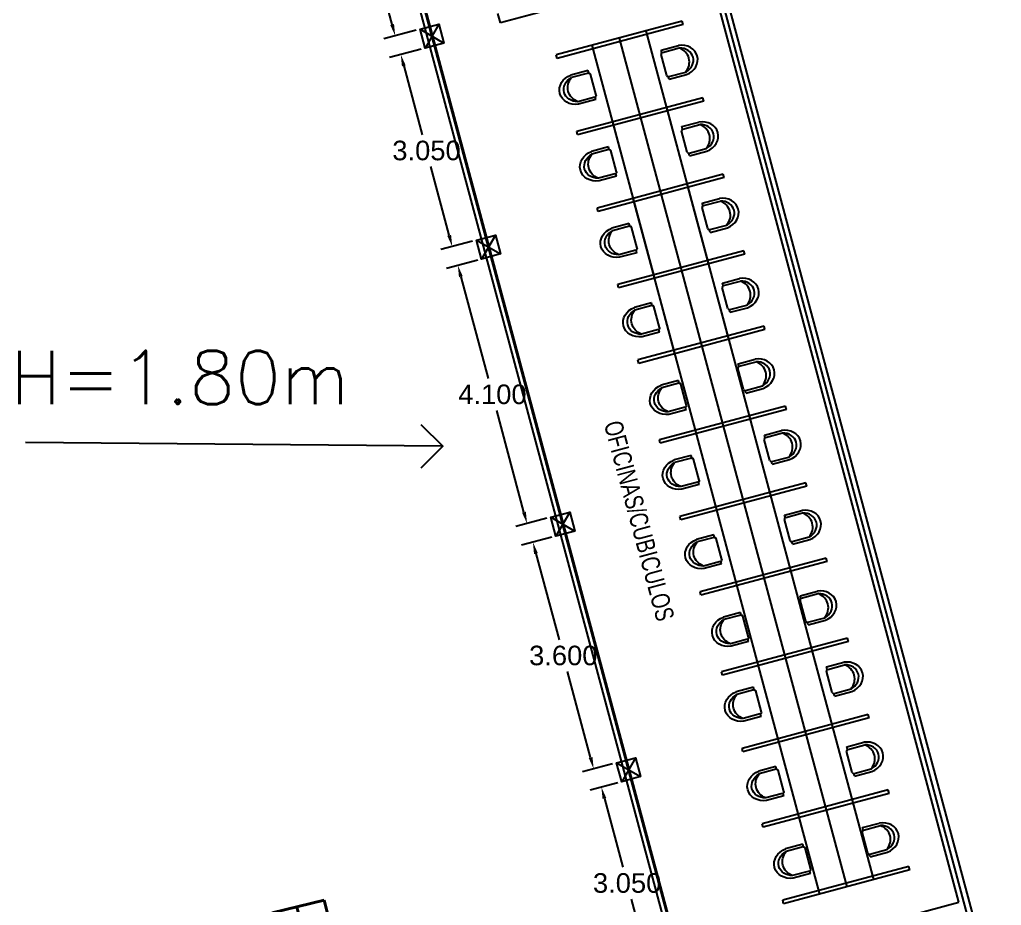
# Model space of a CAD drawing. Header units: millimetres. Extents: x 2348.9 to 2410.1, y 1655.7 to 1718.5.
# Drawn here: x 2376.11 to 2391.16, y 1685.93 to 1699.52 of the extents above; entities that cross this region are included whole.
import ezdxf

# ---------------------------------------------------------------- set-up
doc = ezdxf.new("R2010")
doc.units = ezdxf.units.MM
doc.styles.add('ARRAY BASE$0$STYLE1', font='swissc.ttf', dxfattribs={"width": 0.9})
doc.styles.get("Standard").update_dxf_attribs({"font": 'arial.ttf'})
doc.styles.add('TEXTOS', font='romans.shx')
doc.dimstyles.get("Standard").update_dxf_attribs({"dimtxt": 0.18, "dimasz": 0.18, "dimexe": 0.18, "dimexo": 0.0625, "dimgap": 0.09, "dimtad": 0, "dimtih": 1, "dimtoh": 1, "dimdec": 4, "dimzin": 0, "dimdsep": 46, "dimtxsty": 'Standard', "dimcen": 0.09, "dimadec": 0, "dimazin": 0, "dimtfac": 1, "dimtdec": 4, "dimtofl": 0, "dimtmove": 0, "dimatfit": 3, "dimfxl": 1, "dimtolj": 1, "dimtzin": 0, "dimarcsym": 0})

# ---------------------------------------------------------------- blocks, each defined once
blk = doc.blocks.new('*D34')
at = {"color": 0, "lineweight": -2, "transparency": 16777216}
for p, q in [((2381.207, 1703.011), (2380.713, 1702.878)), ((2380.934, 1702.751), (2381.312, 1701.34)), ((2381.82, 1699.443), (2381.442, 1700.854)), ((2382.187, 1699.355), (2381.693, 1699.222))]:
    blk.add_line(p, q, dxfattribs=at)
at = {"color": 0, "transparency": 16777216}
for points in [[(2380.963, 1702.759), (2380.905, 1702.743), (2380.887, 1702.925)], [(2381.849, 1699.451), (2381.791, 1699.435), (2381.867, 1699.269)]]:
    blk.add_solid(points, dxfattribs=at)
at = {"layer": 'Defpoints', "color": 0, "transparency": 16777216}
for p in [(2381.268, 1703.027), (2381.867, 1699.269), (2382.247, 1699.371)]:
    blk.add_point(p, dxfattribs=at)
at = {"color": 0, "transparency": 16777216, "insert": (2381.377, 1701.097), "char_height": 0.3, "attachment_point": 5}
blk.add_mtext('\\A1;3.785', dxfattribs=at)
blk = doc.blocks.new('*D35')
at = {"color": 0, "lineweight": -2, "transparency": 16777216}
for p, q in [((2382.265, 1699.065), (2381.779, 1698.935)), ((2381.999, 1698.807), (2382.282, 1697.752)), ((2382.695, 1696.209), (2382.412, 1697.265)), ((2383.054, 1696.119), (2382.568, 1695.989))]:
    blk.add_line(p, q, dxfattribs=at)
at = {"color": 0, "transparency": 16777216}
for points in [[(2382.028, 1698.815), (2381.97, 1698.8), (2381.953, 1698.981)], [(2382.724, 1696.217), (2382.666, 1696.201), (2382.742, 1696.035)]]:
    blk.add_solid(points, dxfattribs=at)
at = {"layer": 'Defpoints', "color": 0, "transparency": 16777216}
for p in [(2382.325, 1699.081), (2383.114, 1696.135), (2382.742, 1696.035)]:
    blk.add_point(p, dxfattribs=at)
at = {"color": 0, "transparency": 16777216, "insert": (2382.347, 1697.508), "char_height": 0.3, "attachment_point": 5}
blk.add_mtext('\\A1;3.050', dxfattribs=at)
blk = doc.blocks.new('*D36')
at = {"color": 0, "lineweight": -2, "transparency": 16777216}
for p, q in [((2383.132, 1695.829), (2382.654, 1695.701)), ((2382.874, 1695.574), (2383.293, 1694.011)), ((2383.842, 1691.961), (2383.424, 1693.524)), ((2384.193, 1691.869), (2383.715, 1691.741))]:
    blk.add_line(p, q, dxfattribs=at)
at = {"color": 0, "transparency": 16777216}
for points in [[(2382.903, 1695.582), (2382.845, 1695.566), (2382.828, 1695.748)], [(2383.871, 1691.969), (2383.813, 1691.953), (2383.889, 1691.787)]]:
    blk.add_solid(points, dxfattribs=at)
at = {"layer": 'Defpoints', "color": 0, "transparency": 16777216}
for p in [(2383.192, 1695.845), (2384.253, 1691.885), (2383.889, 1691.787)]:
    blk.add_point(p, dxfattribs=at)
at = {"color": 0, "transparency": 16777216, "insert": (2383.358, 1693.768), "char_height": 0.3, "attachment_point": 5}
blk.add_mtext('\\A1;4.100', dxfattribs=at)
blk = doc.blocks.new('*D37')
at = {"color": 0, "lineweight": -2, "transparency": 16777216}
for p, q in [((2384.271, 1691.579), (2383.805, 1691.454)), ((2384.025, 1691.327), (2384.38, 1690.005)), ((2384.864, 1688.197), (2384.51, 1689.519)), ((2385.202, 1688.102), (2384.737, 1687.977))]:
    blk.add_line(p, q, dxfattribs=at)
at = {"color": 0, "transparency": 16777216}
for points in [[(2384.054, 1691.335), (2383.996, 1691.319), (2383.979, 1691.501)], [(2384.893, 1688.205), (2384.835, 1688.19), (2384.911, 1688.024)]]:
    blk.add_solid(points, dxfattribs=at)
at = {"layer": 'Defpoints', "color": 0, "transparency": 16777216}
for p in [(2384.331, 1691.595), (2385.263, 1688.118), (2384.911, 1688.024)]:
    blk.add_point(p, dxfattribs=at)
at = {"color": 0, "transparency": 16777216, "insert": (2384.445, 1689.762), "char_height": 0.3, "attachment_point": 5}
blk.add_mtext('\\A1;3.600', dxfattribs=at)
blk = doc.blocks.new('*D38')
at = {"color": 0, "lineweight": -2, "transparency": 16777216}
for p, q in [((2385.28, 1687.812), (2384.855, 1687.698)), ((2385.075, 1687.571), (2385.358, 1686.515)), ((2385.772, 1684.972), (2385.489, 1686.028)), ((2386.069, 1684.866), (2385.644, 1684.752))]:
    blk.add_line(p, q, dxfattribs=at)
at = {"color": 0, "transparency": 16777216}
for points in [[(2385.104, 1687.579), (2385.047, 1687.563), (2385.029, 1687.745)], [(2385.801, 1684.98), (2385.743, 1684.965), (2385.818, 1684.799)]]:
    blk.add_solid(points, dxfattribs=at)
at = {"layer": 'Defpoints', "color": 0, "transparency": 16777216}
for p in [(2385.34, 1687.828), (2385.818, 1684.799), (2386.13, 1684.882)]:
    blk.add_point(p, dxfattribs=at)
at = {"color": 0, "transparency": 16777216, "insert": (2385.424, 1686.272), "char_height": 0.3, "attachment_point": 5}
blk.add_mtext('\\A1;3.050', dxfattribs=at)

msp = doc.modelspace()

# ---------------------------------------------------------------- linework, layer by layer
at = {"color": 5, "lineweight": 25}
msp.add_line((2384.9502, 1707.3162), (2398.7767, 1655.7466), dxfattribs=at)
at = {"color": 6, "ltscale": 2}
for p, q in [((2395.2759, 1668.4907), (2384.8972, 1707.2243)), ((2386.3134, 1684.776), (2380.587, 1706.1471))]:
    msp.add_line(p, q, dxfattribs=at)
at = {"color": 5, "ltscale": 2}
for p, q in [((2380.5146, 1706.1277), (2386.2021, 1684.9014)), ((2390.5123, 1685.9787), (2385.8536, 1703.3654)), ((2386.6688, 1700.3227), (2383.4803, 1699.4683))]:
    msp.add_line(p, q, dxfattribs=at)
at = {"color": 4, "ltscale": 2}
for p, q in [((2380.6579, 1705.8555), (2386.2678, 1684.919)), ((2380.6714, 1705.8591), (2386.2813, 1684.9227))]:
    msp.add_line(p, q, dxfattribs=at)
at = {"color": 5}
for p, q in [((2383.4803, 1699.4683), (2383.4415, 1699.6132)), ((2387.3238, 1685.1243), (2390.5123, 1685.9787))]:
    msp.add_line(p, q, dxfattribs=at)
at = {"color": 7, "ltscale": 2}
for p, q in [((2386.2698, 1699.4938), (2384.3359, 1698.9756)), ((2386.2838, 1699.4416), (2384.3499, 1698.9234)), ((2386.6703, 1695.7887), (2385.7173, 1699.3457)), ((2385.8415, 1695.5667), (2384.8884, 1699.1236)), ((2385.3028, 1699.2347), (2387.8383, 1689.7724)), ((2386.5844, 1698.3196), (2384.6505, 1697.8014)), ((2386.5984, 1698.2675), (2384.6645, 1697.7493)), ((2386.985, 1694.6146), (2386.0319, 1698.1716)), ((2386.1561, 1694.3925), (2385.2031, 1697.9495)), ((2386.899, 1697.1455), (2384.9651, 1696.6273)), ((2386.913, 1697.0933), (2384.9791, 1696.5751)), ((2387.2996, 1693.4404), (2386.3465, 1696.9974)), ((2386.4708, 1693.2184), (2385.5177, 1696.7753)), ((2387.2136, 1695.9713), (2385.2797, 1695.4531)), ((2387.2276, 1695.9192), (2385.2937, 1695.401)), ((2387.5235, 1694.8148), (2385.5896, 1694.2966)), ((2387.5375, 1694.7626), (2385.6036, 1694.2445)), ((2387.8521, 1693.5885), (2385.9182, 1693.0703)), ((2387.8661, 1693.5363), (2385.9322, 1693.0181)), ((2388.2527, 1689.8835), (2387.2996, 1693.4404)), ((2387.4238, 1689.6614), (2386.4708, 1693.2184)), ((2388.1667, 1692.4143), (2386.2328, 1691.8962)), ((2388.1807, 1692.3622), (2386.2468, 1691.844)), ((2388.4766, 1691.2578), (2386.5427, 1690.7396)), ((2388.4906, 1691.2057), (2386.5567, 1690.6875)), ((2388.8052, 1690.0315), (2386.8713, 1689.5133)), ((2388.8192, 1689.9793), (2386.8853, 1689.4612)), ((2387.8383, 1689.7724), (2388.7913, 1686.2154)), ((2389.2057, 1686.3265), (2388.2527, 1689.8835)), ((2388.3769, 1686.1044), (2387.4238, 1689.6614)), ((2389.1198, 1688.8574), (2387.1859, 1688.3392)), ((2389.1338, 1688.8052), (2387.1999, 1688.287)), ((2389.4297, 1687.7009), (2387.4958, 1687.1827)), ((2389.4437, 1687.6487), (2387.5098, 1687.1305)), ((2389.7443, 1686.5267), (2387.8104, 1686.0085)), ((2389.7583, 1686.4745), (2387.8244, 1685.9563))]:
    msp.add_line(p, q, dxfattribs=at)
for p, q in [((2386.2838, 1699.4416), (2386.2698, 1699.4938)), ((2384.3499, 1698.9234), (2384.3359, 1698.9756)), ((2386.5984, 1698.2675), (2386.5844, 1698.3196)), ((2384.6645, 1697.7493), (2384.6505, 1697.8014)), ((2386.913, 1697.0933), (2386.899, 1697.1455)), ((2384.9791, 1696.5751), (2384.9651, 1696.6273)), ((2387.2276, 1695.9192), (2387.2136, 1695.9713)), ((2385.2937, 1695.401), (2385.2797, 1695.4531)), ((2387.5375, 1694.7626), (2387.5235, 1694.8148)), ((2385.6036, 1694.2445), (2385.5896, 1694.2966)), ((2387.8661, 1693.5363), (2387.8521, 1693.5885)), ((2376.1949, 1693.0336), (2382.5886, 1692.98)), ((2385.9322, 1693.0181), (2385.9182, 1693.0703)), ((2388.1807, 1692.3622), (2388.1667, 1692.4143)), ((2386.2468, 1691.844), (2386.2328, 1691.8962)), ((2388.4906, 1691.2057), (2388.4766, 1691.2578)), ((2386.5567, 1690.6875), (2386.5427, 1690.7396)), ((2388.8192, 1689.9793), (2388.8052, 1690.0315)), ((2386.8853, 1689.4612), (2386.8713, 1689.5133)), ((2389.1338, 1688.8052), (2389.1198, 1688.8574)), ((2387.1999, 1688.287), (2387.1859, 1688.3392)), ((2389.4437, 1687.6487), (2389.4297, 1687.7009)), ((2387.5098, 1687.1305), (2387.4958, 1687.1827)), ((2389.7583, 1686.4745), (2389.7443, 1686.5267)), ((2387.8244, 1685.9563), (2387.8104, 1686.0085))]:
    msp.add_line(p, q)
at = {"color": 7}
for p, q in [((2385.9479, 1699.0506), (2386.2109, 1699.121)), ((2386.0314, 1698.6594), (2385.9446, 1698.9833)), ((2385.9586, 1699.0107), (2385.9479, 1699.0506)), ((2385.9642, 1699.0126), (2386.2243, 1699.0823)), ((2384.8246, 1698.7383), (2384.5617, 1698.6679)), ((2384.8295, 1698.6973), (2384.5694, 1698.6276)), ((2384.8353, 1698.6984), (2384.8246, 1698.7383)), ((2384.9479, 1698.3578), (2384.8611, 1698.6818)), ((2386.0629, 1698.6439), (2386.323, 1698.7136)), ((2386.0679, 1698.6028), (2386.3336, 1698.674)), ((2386.0679, 1698.6028), (2386.0573, 1698.6423)), ((2384.9283, 1698.3286), (2384.6682, 1698.2589)), ((2384.9446, 1698.2906), (2384.6788, 1698.2194)), ((2384.9446, 1698.2906), (2384.934, 1698.3301)), ((2386.2625, 1697.8764), (2386.5255, 1697.9469)), ((2386.2788, 1697.8384), (2386.5389, 1697.9081)), ((2386.346, 1697.4852), (2386.2592, 1697.8092)), ((2386.2732, 1697.8365), (2386.2625, 1697.8764)), ((2385.1392, 1697.5642), (2384.8763, 1697.4937)), ((2385.1442, 1697.5231), (2384.8841, 1697.4534)), ((2385.1499, 1697.5243), (2385.1392, 1697.5642)), ((2385.2625, 1697.1837), (2385.1757, 1697.5076)), ((2386.3825, 1697.4287), (2386.3719, 1697.4682)), ((2386.3776, 1697.4697), (2386.6377, 1697.5394)), ((2386.3825, 1697.4287), (2386.6482, 1697.4999)), ((2385.2429, 1697.1544), (2384.9828, 1697.0847)), ((2385.2592, 1697.1164), (2385.2486, 1697.1559)), ((2385.2592, 1697.1164), (2384.9934, 1697.0452)), ((2386.5771, 1696.7023), (2386.8401, 1696.7727)), ((2386.5878, 1696.6624), (2386.5771, 1696.7023)), ((2386.5934, 1696.6643), (2386.8535, 1696.734)), ((2386.6606, 1696.3111), (2386.5738, 1696.635)), ((2385.4538, 1696.39), (2385.1909, 1696.3196)), ((2385.4645, 1696.3501), (2385.4538, 1696.39)), ((2385.4588, 1696.349), (2385.1987, 1696.2793)), ((2385.5771, 1696.0095), (2385.4903, 1696.3335)), ((2386.6971, 1696.2545), (2386.6865, 1696.2941)), ((2386.6922, 1696.2956), (2386.9523, 1696.3653)), ((2386.6971, 1696.2545), (2386.9629, 1696.3258)), ((2385.5576, 1695.9803), (2385.2975, 1695.9106)), ((2385.5738, 1695.9423), (2385.308, 1695.8711)), ((2385.5738, 1695.9423), (2385.5632, 1695.9818)), ((2386.8865, 1695.4753), (2387.1494, 1695.5458)), ((2386.9027, 1695.4373), (2387.1628, 1695.507)), ((2386.9699, 1695.0841), (2386.8831, 1695.4081)), ((2386.8972, 1695.4354), (2386.8865, 1695.4753)), ((2385.7994, 1695.1728), (2385.5365, 1695.1023)), ((2385.8043, 1695.1317), (2385.5442, 1695.062)), ((2385.8101, 1695.1329), (2385.7994, 1695.1728)), ((2385.9227, 1694.7923), (2385.8359, 1695.1162)), ((2387.0065, 1695.0276), (2386.9959, 1695.0671)), ((2387.0015, 1695.0686), (2387.2616, 1695.1383)), ((2387.0065, 1695.0276), (2387.2722, 1695.0988)), ((2385.9031, 1694.763), (2385.643, 1694.6933)), ((2385.9194, 1694.725), (2385.9088, 1694.7645)), ((2385.9194, 1694.725), (2385.6536, 1694.6538)), ((2387.1257, 1694.2375), (2387.3886, 1694.308)), ((2387.2091, 1693.8464), (2387.1223, 1694.1703)), ((2387.1364, 1694.1976), (2387.1257, 1694.2375)), ((2387.1419, 1694.1995), (2387.402, 1694.2692)), ((2386.2112, 1693.9812), (2385.9482, 1693.9108)), ((2386.2218, 1693.9413), (2386.2112, 1693.9812)), ((2386.2161, 1693.9402), (2385.956, 1693.8705)), ((2386.3345, 1693.6007), (2386.2477, 1693.9247)), ((2387.2456, 1693.7898), (2387.2351, 1693.8293)), ((2387.2407, 1693.8308), (2387.5008, 1693.9005)), ((2387.2456, 1693.7898), (2387.5114, 1693.861)), ((2386.3149, 1693.5715), (2386.0548, 1693.5018)), ((2386.3311, 1693.5335), (2386.0654, 1693.4623)), ((2386.3311, 1693.5335), (2386.3205, 1693.573)), ((2387.6137, 1692.7541), (2387.5269, 1693.0781)), ((2387.5302, 1693.1453), (2387.7932, 1693.2158)), ((2387.5409, 1693.1054), (2387.5302, 1693.1453)), ((2387.5465, 1693.1073), (2387.8066, 1693.177)), ((2386.4069, 1692.833), (2386.144, 1692.7626)), ((2386.4119, 1692.792), (2386.1518, 1692.7223)), ((2386.4176, 1692.7931), (2386.4069, 1692.833)), ((2386.5302, 1692.4525), (2386.4434, 1692.7765)), ((2387.6453, 1692.7386), (2387.9054, 1692.8083)), ((2387.6502, 1692.6976), (2387.6396, 1692.7371)), ((2387.6502, 1692.6976), (2387.9159, 1692.7688)), ((2386.5107, 1692.4233), (2386.2506, 1692.3536)), ((2386.5269, 1692.3853), (2386.2611, 1692.3141)), ((2386.5269, 1692.3853), (2386.5163, 1692.4248)), ((2387.8396, 1691.9183), (2388.1025, 1691.9888)), ((2387.8503, 1691.8784), (2387.8396, 1691.9183)), ((2387.8558, 1691.8803), (2388.1159, 1691.95)), ((2387.923, 1691.5272), (2387.8362, 1691.8511)), ((2386.7525, 1691.6158), (2386.4895, 1691.5453)), ((2386.7574, 1691.5748), (2386.4973, 1691.5051)), ((2386.7632, 1691.5759), (2386.7525, 1691.6158)), ((2387.9546, 1691.5116), (2388.2147, 1691.5813)), ((2386.8758, 1691.2353), (2386.789, 1691.5592)), ((2387.9595, 1691.4706), (2387.949, 1691.5101)), ((2387.9595, 1691.4706), (2388.2253, 1691.5418)), ((2386.8562, 1691.206), (2386.5961, 1691.1363)), ((2386.8725, 1691.168), (2386.6067, 1691.0968)), ((2386.8725, 1691.168), (2386.8619, 1691.2076)), ((2388.0788, 1690.6805), (2388.3417, 1690.751)), ((2388.0895, 1690.6407), (2388.0788, 1690.6805)), ((2388.095, 1690.6426), (2388.3551, 1690.7122)), ((2388.1622, 1690.2894), (2388.0754, 1690.6133)), ((2387.1642, 1690.4242), (2386.9013, 1690.3538)), ((2387.1692, 1690.3832), (2386.9091, 1690.3135)), ((2387.1749, 1690.3843), (2387.1642, 1690.4242)), ((2387.2876, 1690.0437), (2387.2008, 1690.3677)), ((2388.1987, 1690.2328), (2388.1881, 1690.2723)), ((2388.1938, 1690.2738), (2388.4539, 1690.3435)), ((2388.1987, 1690.2328), (2388.4645, 1690.304)), ((2387.268, 1690.0145), (2387.0079, 1689.9448)), ((2387.2842, 1689.9765), (2387.0185, 1689.9053)), ((2387.2842, 1689.9765), (2387.2736, 1690.016)), ((2388.4833, 1689.5883), (2388.7463, 1689.6588)), ((2388.4996, 1689.5503), (2388.7597, 1689.62)), ((2388.5668, 1689.1971), (2388.48, 1689.5211)), ((2388.494, 1689.5484), (2388.4833, 1689.5883)), ((2387.36, 1689.2761), (2387.0971, 1689.2056)), ((2387.3649, 1689.235), (2387.1048, 1689.1653)), ((2387.3707, 1689.2362), (2387.36, 1689.2761)), ((2387.4833, 1688.8956), (2387.3965, 1689.2195)), ((2388.6033, 1689.1406), (2388.5927, 1689.1801)), ((2388.5984, 1689.1816), (2388.8585, 1689.2513)), ((2388.6033, 1689.1406), (2388.869, 1689.2118)), ((2387.4637, 1688.8663), (2387.2036, 1688.7966)), ((2387.48, 1688.8283), (2387.4694, 1688.8678)), ((2387.48, 1688.8283), (2387.2142, 1688.7571)), ((2388.7927, 1688.3614), (2389.0556, 1688.4318)), ((2388.8761, 1687.9702), (2388.7893, 1688.2941)), ((2388.8034, 1688.3215), (2388.7927, 1688.3614)), ((2388.8089, 1688.3234), (2389.069, 1688.3931)), ((2387.7056, 1688.0588), (2387.4426, 1687.9883)), ((2387.7105, 1688.0178), (2387.4504, 1687.9481)), ((2387.7163, 1688.0189), (2387.7056, 1688.0588)), ((2387.8289, 1687.6783), (2387.7421, 1688.0022)), ((2388.9077, 1687.9546), (2389.1678, 1688.0243)), ((2388.9126, 1687.9136), (2389.1784, 1687.9848)), ((2388.9126, 1687.9136), (2388.902, 1687.9531)), ((2387.8093, 1687.6491), (2387.5492, 1687.5794)), ((2387.8256, 1687.6111), (2387.5598, 1687.5399)), ((2387.8256, 1687.6111), (2387.815, 1687.6506)), ((2389.1153, 1686.7324), (2389.0285, 1687.0563)), ((2389.0319, 1687.1236), (2389.2948, 1687.194)), ((2389.0425, 1687.0837), (2389.0319, 1687.1236)), ((2389.0481, 1687.0856), (2389.3082, 1687.1553)), ((2388.1173, 1686.8673), (2387.8544, 1686.7968)), ((2388.1223, 1686.8262), (2387.8622, 1686.7565)), ((2388.128, 1686.8274), (2388.1173, 1686.8673)), ((2388.2407, 1686.4868), (2388.1539, 1686.8107)), ((2389.1469, 1686.7169), (2389.407, 1686.7866)), ((2389.1518, 1686.6758), (2389.1412, 1686.7153)), ((2389.1518, 1686.6758), (2389.4176, 1686.747)), ((2388.2211, 1686.4575), (2387.961, 1686.3878)), ((2388.2373, 1686.4195), (2388.2267, 1686.459)), ((2388.2373, 1686.4195), (2387.9716, 1686.3483))]:
    msp.add_line(p, q, dxfattribs=at)
at = {"color": 1}
for points in [[(2382.5372, 1699.4486), (2382.6148, 1699.1588), (2382.325, 1699.0811), (2382.2474, 1699.3709), (2382.5372, 1699.4486), (2382.325, 1699.0811), (2382.2474, 1699.3709), (2382.6148, 1699.1588)], [(2383.4042, 1696.2127), (2383.4819, 1695.9229), (2383.1921, 1695.8453), (2383.1144, 1696.1351), (2383.4042, 1696.2127), (2383.1921, 1695.8453), (2383.1144, 1696.1351), (2383.4819, 1695.9229)], [(2384.543, 1691.9626), (2384.6207, 1691.6729), (2384.3309, 1691.5952), (2384.2532, 1691.885), (2384.543, 1691.9626), (2384.3309, 1691.5952), (2384.2532, 1691.885), (2384.6207, 1691.6729)], [(2385.5524, 1688.1955), (2385.6301, 1687.9058), (2385.3403, 1687.8281), (2385.2626, 1688.1179), (2385.5524, 1688.1955), (2385.3403, 1687.8281), (2385.2626, 1688.1179), (2385.6301, 1687.9058)]]:
    msp.add_lwpolyline(points, dxfattribs=at)
msp.add_lwpolyline([(2382.2599, 1693.3086), (2382.5953, 1692.9732), (2382.2599, 1692.6379)])
at = {"color": 7}
for centre, major_axis, start_param, end_param in [((2386.2421, 1698.8893), (-0.2576, -0.069), 1.6938333, 4.6002849), ((2385.9701, 1698.9902), (-0.0256, -0.0069), 4.712389, 6.2831853), ((2386.2162, 1698.8825), (-0.2184, -0.0585), 1.8369413, 4.446244), ((2386.0964, 1698.8504), (-0.2753, -0.0738), 2.2702475, 4.0129378), ((2386.0569, 1698.6662), (-0.0256, -0.0069), 0, 1.5707963), ((2386.5567, 1697.7151), (-0.2576, -0.069), 1.6938333, 4.6002849), ((2386.5308, 1697.7084), (-0.2184, -0.0585), 1.8369413, 4.446244), ((2386.411, 1697.6763), (-0.2753, -0.0738), 2.2702475, 4.0129378), ((2386.2848, 1697.816), (-0.0256, -0.0069), 4.712389, 6.2831853), ((2386.3716, 1697.4921), (-0.0256, -0.0069), 0, 1.5707963), ((2386.8713, 1696.541), (-0.2576, -0.069), 1.6938333, 4.6002849), ((2386.8454, 1696.5342), (-0.2184, -0.0585), 1.8369413, 4.446244), ((2386.7256, 1696.5021), (-0.2753, -0.0738), 2.2702475, 4.0129378), ((2386.5994, 1696.6419), (-0.0256, -0.0069), 4.712389, 6.2831853), ((2386.6862, 1696.318), (-0.0256, -0.0069), 0, 1.5707963), ((2387.1806, 1695.314), (-0.2576, -0.069), 1.6938333, 4.6002849), ((2387.1548, 1695.3073), (-0.2184, -0.0585), 1.8369413, 4.446244), ((2387.035, 1695.2752), (-0.2753, -0.0738), 2.2702475, 4.0129378), ((2386.9087, 1695.4149), (-0.0256, -0.0069), 4.712389, 6.2831853), ((2386.9955, 1695.091), (-0.0256, -0.0069), 0, 1.5707963), ((2387.4198, 1694.0763), (-0.2576, -0.069), 1.6938333, 4.6002849), ((2387.1479, 1694.1771), (-0.0256, -0.0069), 4.712389, 6.2831853), ((2387.394, 1694.0695), (-0.2184, -0.0585), 1.8369413, 4.446244), ((2387.2741, 1694.0374), (-0.2753, -0.0738), 2.2702475, 4.0129378), ((2387.2347, 1693.8532), (-0.0256, -0.0069), 0, 1.5707963), ((2387.8244, 1692.984), (-0.2576, -0.069), 1.6938333, 4.6002849), ((2387.5525, 1693.0849), (-0.0256, -0.0069), 4.712389, 6.2831853), ((2387.7985, 1692.9772), (-0.2184, -0.0585), 1.8369413, 4.446244), ((2387.6787, 1692.9451), (-0.2753, -0.0738), 2.2702475, 4.0129378), ((2387.6393, 1692.761), (-0.0256, -0.0069), 0, 1.5707963), ((2387.8618, 1691.858), (-0.0256, -0.0069), 4.712389, 6.2831853), ((2388.1337, 1691.7571), (-0.2576, -0.069), 1.6938333, 4.6002849), ((2388.1079, 1691.7503), (-0.2184, -0.0585), 1.8369413, 4.446244), ((2387.988, 1691.7182), (-0.2753, -0.0738), 2.2702475, 4.0129378), ((2387.9486, 1691.534), (-0.0256, -0.0069), 0, 1.5707963), ((2388.3729, 1690.5193), (-0.2576, -0.069), 1.6938333, 4.6002849), ((2388.3471, 1690.5125), (-0.2184, -0.0585), 1.8369413, 4.446244), ((2388.2272, 1690.4804), (-0.2753, -0.0738), 2.2702475, 4.0129378), ((2388.101, 1690.6202), (-0.0256, -0.0069), 4.712389, 6.2831853), ((2388.1878, 1690.2962), (-0.0256, -0.0069), 0, 1.5707963), ((2388.7775, 1689.427), (-0.2576, -0.069), 1.6938333, 4.6002849), ((2388.7516, 1689.4203), (-0.2184, -0.0585), 1.8369413, 4.446244), ((2388.6318, 1689.3882), (-0.2753, -0.0738), 2.2702475, 4.0129378), ((2388.5056, 1689.5279), (-0.0256, -0.0069), 4.712389, 6.2831853), ((2388.5924, 1689.204), (-0.0256, -0.0069), 0, 1.5707963), ((2389.0868, 1688.2001), (-0.2576, -0.069), 1.6938333, 4.6002849), ((2388.8149, 1688.301), (-0.0256, -0.0069), 4.712389, 6.2831853), ((2389.061, 1688.1933), (-0.2184, -0.0585), 1.8369413, 4.446244), ((2388.9411, 1688.1612), (-0.2753, -0.0738), 2.2702475, 4.0129378), ((2388.9017, 1687.977), (-0.0256, -0.0069), 0, 1.5707963), ((2389.326, 1686.9623), (-0.2576, -0.069), 1.6938333, 4.6002849), ((2389.0541, 1687.0632), (-0.0256, -0.0069), 4.712389, 6.2831853), ((2389.3002, 1686.9555), (-0.2184, -0.0585), 1.8369413, 4.446244), ((2389.1803, 1686.9234), (-0.2753, -0.0738), 2.2702475, 4.0129378), ((2389.1409, 1686.7392), (-0.0256, -0.0069), 0, 1.5707963)]:
    msp.add_ellipse(centre, major_axis=major_axis, ratio=0.875, start_param=start_param, end_param=end_param, dxfattribs=at)
at = {"color": 7, "extrusion": (0, 0, -1)}
for centre, major_axis, start_param, end_param in [((2384.6505, 1698.4516), (0.2576, 0.069), 1.6938333, 4.6002849), ((2384.8355, 1698.6749), (0.0256, 0.0069), 4.712389, 6.2831853), ((2384.6763, 1698.4586), (0.2184, 0.0585), 1.8369413, 4.446244), ((2384.7961, 1698.4907), (0.2753, 0.0738), 2.2702475, 4.0129378), ((2384.9223, 1698.351), (0.0256, 0.0069), 0, 1.5707963), ((2384.9651, 1697.2774), (0.2576, 0.069), 1.6938333, 4.6002849), ((2384.9909, 1697.2845), (0.2184, 0.0585), 1.8369413, 4.446244), ((2385.1107, 1697.3166), (0.2753, 0.0738), 2.2702475, 4.0129378), ((2385.1502, 1697.5008), (0.0256, 0.0069), 4.712389, 6.2831853), ((2385.237, 1697.1768), (0.0256, 0.0069), 0, 1.5707963), ((2385.2797, 1696.1033), (0.2576, 0.069), 1.6938333, 4.6002849), ((2385.3055, 1696.1103), (0.2184, 0.0585), 1.8369413, 4.446244), ((2385.4253, 1696.1424), (0.2753, 0.0738), 2.2702475, 4.0129378), ((2385.4648, 1696.3266), (0.0256, 0.0069), 4.712389, 6.2831853), ((2385.5516, 1696.0027), (0.0256, 0.0069), 0, 1.5707963), ((2385.6253, 1694.886), (0.2576, 0.069), 1.6938333, 4.6002849), ((2385.6511, 1694.8931), (0.2184, 0.0585), 1.8369413, 4.446244), ((2385.7709, 1694.9252), (0.2753, 0.0738), 2.2702475, 4.0129378), ((2385.8103, 1695.1094), (0.0256, 0.0069), 4.712389, 6.2831853), ((2385.8971, 1694.7854), (0.0256, 0.0069), 0, 1.5707963), ((2386.037, 1693.6945), (0.2576, 0.069), 1.6938333, 4.6002849), ((2386.0628, 1693.7015), (0.2184, 0.0585), 1.8369413, 4.446244), ((2386.1827, 1693.7336), (0.2753, 0.0738), 2.2702475, 4.0129378), ((2386.2221, 1693.9178), (0.0256, 0.0069), 4.712389, 6.2831853), ((2386.3089, 1693.5939), (0.0256, 0.0069), 0, 1.5707963), ((2386.4179, 1692.7696), (0.0256, 0.0069), 4.712389, 6.2831853), ((2386.2328, 1692.5463), (0.2576, 0.069), 1.6938333, 4.6002849), ((2386.2586, 1692.5533), (0.2184, 0.0585), 1.8369413, 4.446244), ((2386.3784, 1692.5855), (0.2753, 0.0738), 2.2702475, 4.0129378), ((2386.5047, 1692.4457), (0.0256, 0.0069), 0, 1.5707963), ((2386.7634, 1691.5524), (0.0256, 0.0069), 4.712389, 6.2831853), ((2386.5784, 1691.329), (0.2576, 0.069), 1.6938333, 4.6002849), ((2386.6042, 1691.3361), (0.2184, 0.0585), 1.8369413, 4.446244), ((2386.724, 1691.3682), (0.2753, 0.0738), 2.2702475, 4.0129378), ((2386.8502, 1691.2284), (0.0256, 0.0069), 0, 1.5707963), ((2387.1752, 1690.3608), (0.0256, 0.0069), 4.712389, 6.2831853), ((2386.9901, 1690.1375), (0.2576, 0.069), 1.6938333, 4.6002849), ((2387.0159, 1690.1445), (0.2184, 0.0585), 1.8369413, 4.446244), ((2387.1357, 1690.1767), (0.2753, 0.0738), 2.2702475, 4.0129378), ((2387.262, 1690.0369), (0.0256, 0.0069), 0, 1.5707963), ((2387.1859, 1688.9893), (0.2576, 0.069), 1.6938333, 4.6002849), ((2387.2117, 1688.9964), (0.2184, 0.0585), 1.8369413, 4.446244), ((2387.3315, 1689.0285), (0.2753, 0.0738), 2.2702475, 4.0129378), ((2387.3709, 1689.2126), (0.0256, 0.0069), 4.712389, 6.2831853), ((2387.4577, 1688.8887), (0.0256, 0.0069), 0, 1.5707963), ((2387.5315, 1687.7721), (0.2576, 0.069), 1.6938333, 4.6002849), ((2387.7165, 1687.9954), (0.0256, 0.0069), 4.712389, 6.2831853), ((2387.5573, 1687.7791), (0.2184, 0.0585), 1.8369413, 4.446244), ((2387.6771, 1687.8112), (0.2753, 0.0738), 2.2702475, 4.0129378), ((2387.8033, 1687.6714), (0.0256, 0.0069), 0, 1.5707963), ((2387.9432, 1686.5805), (0.2576, 0.069), 1.6938333, 4.6002849), ((2387.969, 1686.5876), (0.2184, 0.0585), 1.8369413, 4.446244), ((2388.0888, 1686.6197), (0.2753, 0.0738), 2.2702475, 4.0129378), ((2388.1283, 1686.8038), (0.0256, 0.0069), 4.712389, 6.2831853), ((2388.2151, 1686.4799), (0.0256, 0.0069), 0, 1.5707963)]:
    msp.add_ellipse(centre, major_axis=major_axis, ratio=0.875, start_param=start_param, end_param=end_param, dxfattribs=at)

# ---------------------------------------------------------------- texts
at = {"insert": (2375.9665, 1694.4394), "char_height": 0.82017, "attachment_point": 1, "style": 'TEXTOS'}
msp.add_mtext_dynamic_manual_height_columns('H=1.80m', width=128.215114, gutter_width=4.1008, heights=[0], dxfattribs=at)
for s, width, gutter_width, insert, char_height, attachment_point, rotation, style in [('OFICINAS/CUBICULOS', 0.734235, 1.4134, (2385.0609, 1693.3163), 0.282678, 7, 285, 'ARRAY BASE$0$STYLE1'), ('PLANTA ALTA', 128.215114, 4.1008, (2380.7452, 1686.1456), 0.820168, 1, 283.53511, 'TEXTOS')]:
    msp.add_mtext_dynamic_manual_height_columns(s, width=width, gutter_width=gutter_width, heights=[0], dxfattribs=dict(insert=insert, char_height=char_height, attachment_point=attachment_point, rotation=rotation, style=style))

# ---------------------------------------------------------------- dimensions: what is measured, and where the dimension line sits
at = {"color": 32, "true_color": 0xcd6928}
for p1, p2, distance, picture, middle in [((2381.2678, 1703.0269), (2382.2474, 1699.3709), -0.394, '*D34', (2381.377, 1701.097)), ((2382.325, 1699.0811), (2383.1144, 1696.1351), -0.3856, '*D35', (2382.3472, 1697.5083)), ((2383.1921, 1695.8453), (2384.2532, 1691.885), -0.3771, '*D36', (2383.3584, 1693.7675)), ((2384.3309, 1691.5952), (2385.2626, 1688.1179), -0.3645, '*D37', (2384.4447, 1689.7622)), ((2385.3403, 1687.8281), (2386.1297, 1684.882), -0.3224, '*D38', (2385.4236, 1686.2716))]:
    dim = msp.add_aligned_dim(p1=p1, p2=p2, distance=distance, dimstyle='Standard', override={"dimtxt": 0.3, "dimdec": 3}, dxfattribs=at)
    dim.commit()
    dim.dimension.update_dxf_attribs({"geometry": picture, "text_midpoint": middle})

doc.saveas('drawing.dxf')
